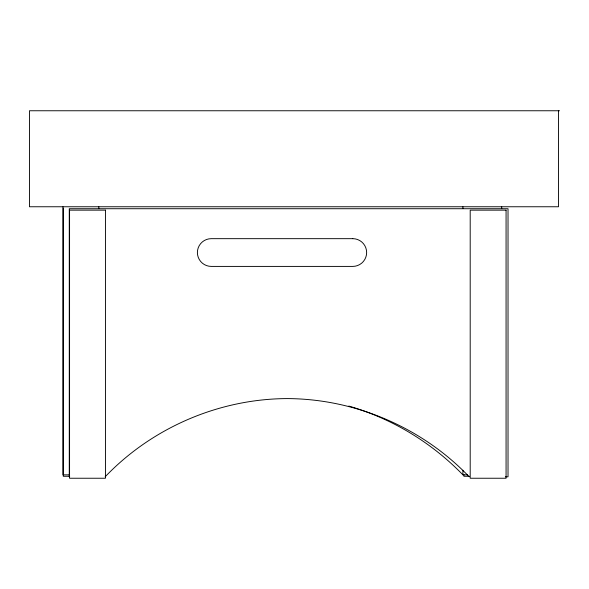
<?xml version="1.0" encoding="UTF-8"?>
<svg xmlns="http://www.w3.org/2000/svg" width="589" height="589" viewBox="0 0 589 589"><rect width="100%" height="100%" fill="white"/><g stroke="black" fill="none" stroke-linecap="round" stroke-linejoin="round"><path stroke-width="0.88" d="M105.136 476.818C152.176 427.599 219.108 398.841 287.182 398.591C355.263 398.841 422.188 427.599 469.227 476.818M559.55 110.761L29.45 110.761L29.45 206.761L558.512 206.761L558.512 110.761M69.399 474.852L62.964 474.852L62.964 206.761M348.784 406.057C392.068 418.573 431.56 442.523 462.917 474.852L467.43 474.852M69.693 476.273L63.259 476.273L63.259 208.182M469.404 476.273L463.889 476.273L463.889 474.439M505.318 476.818L508.027 476.818L508.027 208.727L69.274 208.727L69.274 476.818M501.718 206.761L501.718 208.602M462.917 206.761L462.917 208.602M462.917 470.258L462.917 474.852M98.827 206.761L98.827 208.602M105.438 210.148L69.568 210.148L69.568 478.239L105.438 478.239L105.438 210.148M506.069 210.148L470.199 210.148L470.199 478.239L506.069 478.239L506.069 210.148M352.774 238.67L211.267 238.67A13.864 13.864 0 0 0 197.396 252.541A13.864 13.864 0 0 0 211.267 266.405L352.774 266.405A13.864 13.864 0 0 0 366.645 252.541A13.864 13.864 0 0 0 352.774 238.67"/></g></svg>
